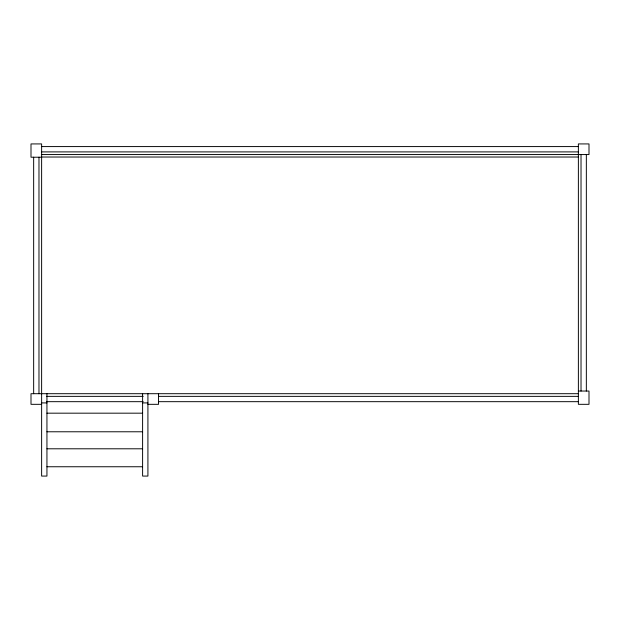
<?xml version="1.0" encoding="UTF-8"?>
<svg xmlns="http://www.w3.org/2000/svg" width="620" height="620" viewBox="0 0 620 620"><rect width="100%" height="100%" fill="white"/><g stroke="black" fill="none" stroke-linecap="round" stroke-linejoin="round"><path stroke-width="0.93" d="M41.625 146.583L578.375 146.583M41.625 151.9L578.375 151.9M41.625 154.558L589 154.558L589 143.925L578.375 143.925L578.375 404.325L589 404.325L589 391.042L578.375 391.042M41.625 157.023L578.375 157.023M41.625 157.217L31 157.217L31 143.925L41.625 143.925L41.625 476.075L46.942 476.075L46.942 393.7M578.375 393.7L31 393.7L31 404.325L41.625 404.325M46.461 396.358L143.174 396.358M158.542 396.358L578.375 396.358M46.461 401.675L143.174 401.675M158.542 401.675L578.375 401.675M41.625 402.915L46.942 402.915M142.6 402.915L147.917 402.915M147.917 404.325L158.542 404.325L158.542 393.7M46.942 413.176L142.6 413.176M46.942 431.776L142.6 431.776M46.942 448.795L142.6 448.795M46.942 466.752L142.6 466.752M586.342 154.558L586.342 391.042M581.025 154.558L581.025 391.042M147.917 393.7L147.917 476.075L142.6 476.075L142.6 393.7M38.975 157.217L38.975 393.7M33.658 157.217L33.658 393.7"/></g></svg>
